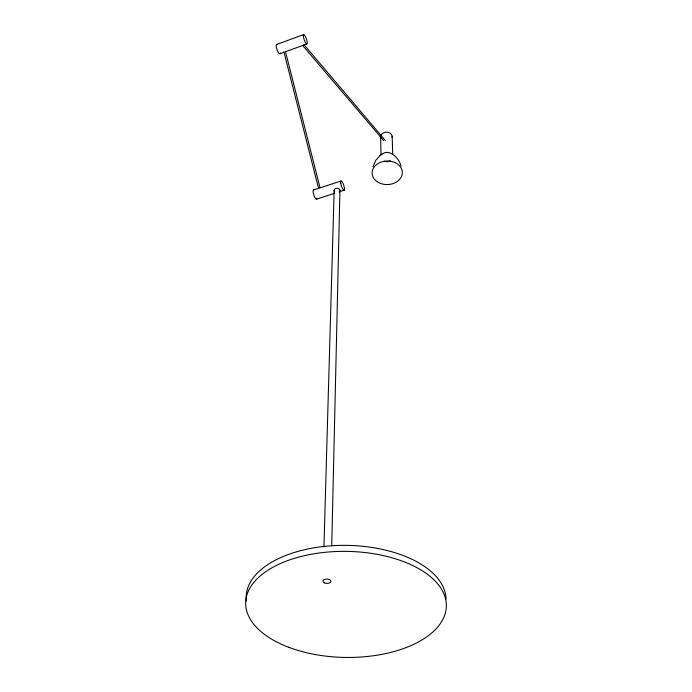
<?xml version="1.0" encoding="UTF-8"?>
<svg xmlns="http://www.w3.org/2000/svg" width="692" height="692" viewBox="0 0 692 692"><rect width="100%" height="100%" fill="white"/><g stroke="black" fill="none" stroke-linecap="round" stroke-linejoin="round"><path stroke-width="1.04" d="M331.719 545.997L339.945 190.274M323.942 546.879L334.158 190.118M372.997 166.746L375.695 160.388L380.418 155.103M379.562 155.743L382.07 153.901M276.532 44.513L303.632 34.6M279.871 53.76L283.876 52.307M285.882 51.58L306.954 43.925M313.407 189.989L340.94 181.027M316.382 199.184L334.738 193.25M339.123 191.831L344.218 190.188M390.011 152.984C395.495 155.207 399.422 160.388 401.075 165.95M302.802 45.672L383.671 140.58M303.909 44.565L385.306 140.459M285.398 51.346L320.024 187.74M283.884 51.736L318.502 188.129M392.191 136.35L392.693 154.498M380.669 137.25L380.972 155.397M246.404 601.123A99.951 53.163 0.9 0 1 342.116 545.357A99.951 53.163 0.9 0 1 446.037 599.116M334.694 191.796A2.924 2.249 1.5 0 1 335.11 188.778A2.924 2.249 1.5 0 1 339.054 188.881A2.924 2.249 1.5 0 1 339.322 191.918M390.219 160.855A5.899 4.654 -1.9 0 1 384.363 161.305M382.373 154.117A5.899 4.654 -1.9 0 1 389.406 152.828M317.022 197.964A4.87 1.332 72 0 1 314.211 196.113A4.87 1.332 72 0 1 313.744 189.893M380.998 138.426A5.778 4.628 -2 0 1 385.954 132.181A5.778 4.628 -2 0 1 392.105 137.552M280.243 52.921A4.913 1.28 70.1 0 1 277.215 50.17A4.913 1.28 70.1 0 1 276.895 44.565M288.754 647.314A100.357 53.033 0.9 0 0 446.02 609.972A100.357 53.033 0.9 0 0 303.312 555.927A100.357 53.033 0.9 0 0 288.754 647.314M324.444 582.88A4.005 2.171 1.4 0 0 330.888 581.609A4.005 2.171 1.4 0 0 325.465 579.169A4.005 2.171 1.4 0 0 324.444 582.88M377.348 181.814A15.12 11.781 -1.8 0 0 402.078 174.816A15.12 11.781 -1.8 0 0 382.269 161.703A15.12 11.781 -1.8 0 0 377.348 181.814M340.732 183.069A4.905 1.228 72.1 0 0 343.915 190.283A4.905 1.228 72.1 0 0 343.076 183.475A4.905 1.228 72.1 0 0 340.732 183.069M303.33 36.261A4.948 1.176 70.4 0 0 306.608 43.873A4.948 1.176 70.4 0 0 305.916 37.662A4.948 1.176 70.4 0 0 303.33 36.261"/></g></svg>
